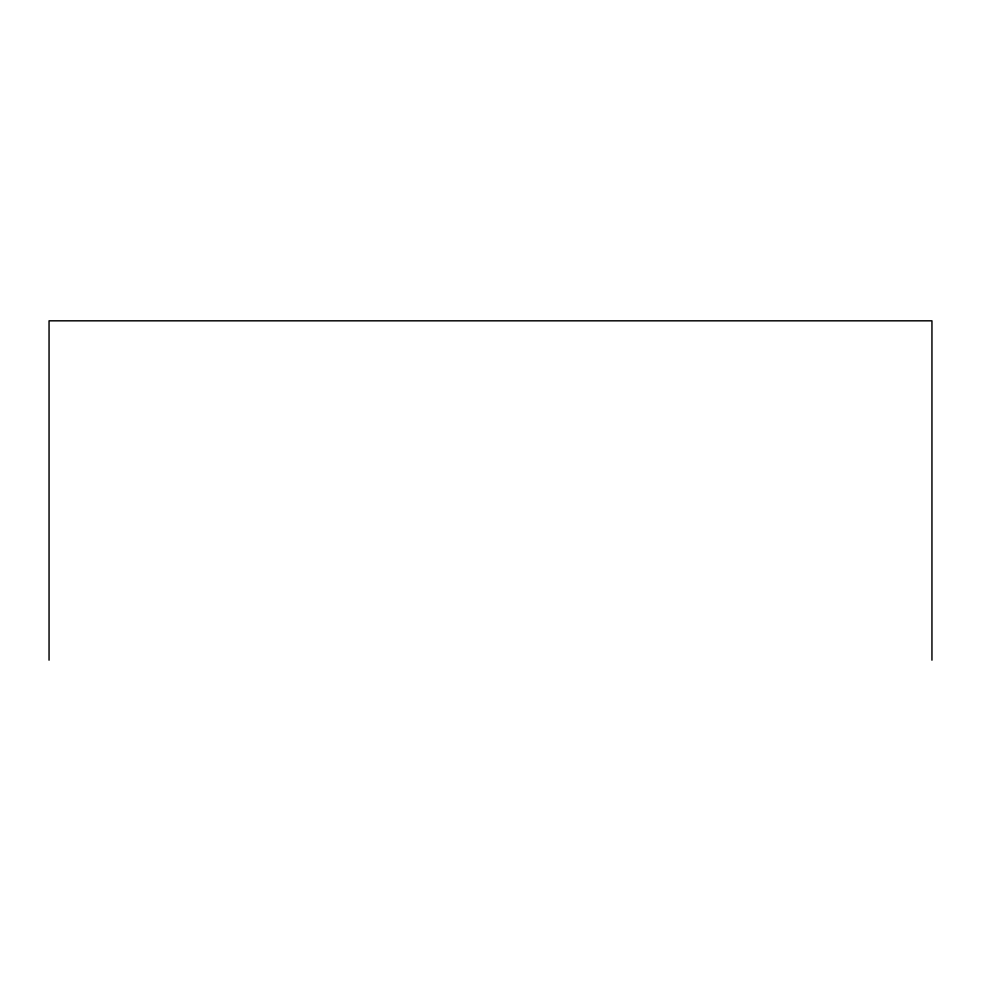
<?xml version="1.0" encoding="UTF-8"?>
<svg xmlns="http://www.w3.org/2000/svg" width="981" height="981" viewBox="0 0 981 981"><rect width="100%" height="100%" fill="white"/><g stroke="black" fill="none" stroke-linecap="round" stroke-linejoin="round"><path stroke-width="1.47" d="M931.95 660.176L931.95 320.824L49.05 320.824L49.05 660.176"/></g></svg>
